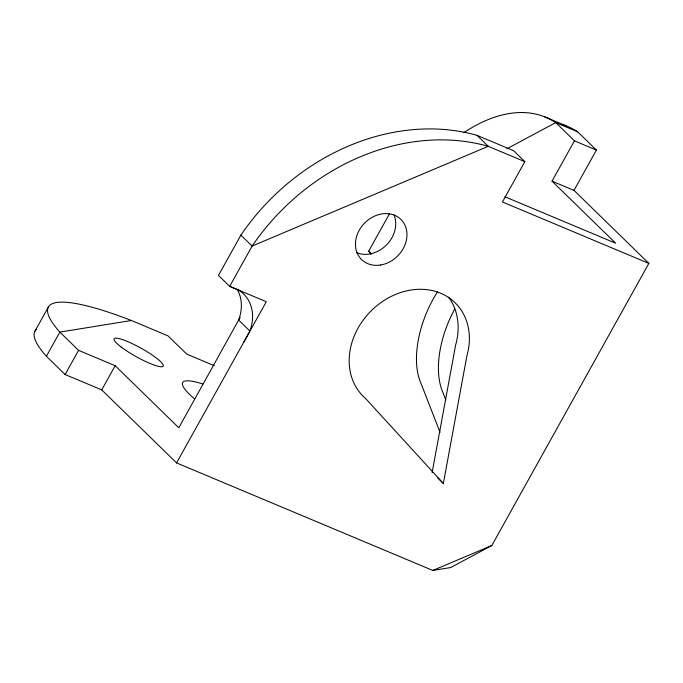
<?xml version="1.0" encoding="UTF-8"?>
<svg xmlns="http://www.w3.org/2000/svg" width="683" height="683" viewBox="0 0 683 683"><rect width="100%" height="100%" fill="white"/><g stroke="black" fill="none" stroke-linecap="round" stroke-linejoin="round"><path stroke-width="1.02" d="M432.126 472.516L455.672 344.872A65.568 54.392 -45.7 0 0 448.577 297.216M443.352 483.47L466.899 355.826A65.568 54.392 -45.7 0 0 395.244 294.561A65.568 54.392 -45.7 0 0 365.678 398.59L443.352 483.47L437.359 477.63M34.773 331.511L48.228 307.333M463.834 132.63A210.748 111.816 -67.2 0 1 555.74 122.607L574.454 140.86L552.026 181.166L573.993 190.378L648.85 263.407L491.837 545.504L450.695 567.539L432.809 570.442L176.573 462.92L101.716 389.891L65.107 374.532L46.393 356.278L59.856 332.1L131.409 320.506L168.018 335.865L186.732 354.118L214.172 365.636M65.107 374.532L78.571 350.353L59.856 332.1A210.748 36.592 29.1 0 1 131.409 320.506M101.716 389.891L115.171 365.712L78.571 350.353M648.85 263.407L502.432 201.972L524.86 161.675L513.633 150.712L477.033 135.354A210.748 174.848 -45.7 0 0 240.894 235.114L218.458 275.411L229.693 286.365L238.256 289.959M176.573 462.92L249.107 332.604M370.707 254.102A51.123 27.124 -67.2 0 0 368.735 251.071L389.634 213.523M573.993 190.378L596.421 150.081L577.707 131.819A210.748 111.816 -67.2 0 0 563.466 124.887M240.151 317.313L178.801 427.789L115.171 365.712M243.865 342.029L266.293 301.724L229.693 286.365L252.121 246.068L488.26 146.316L524.86 161.675M506.837 148.8L555.74 122.607L577.707 131.819M432.809 570.442L491.837 545.504M544.488 116.742L566.446 125.962M574.454 140.86L596.421 150.081M504.925 196.772L615.656 243.233L552.026 181.166M477.033 135.354L488.26 146.316A210.748 174.848 -45.7 0 0 252.121 246.068L240.894 235.114M368.735 251.071L371.731 253.991M238.077 289.225L239.571 290.685A41.39 34.346 -45.7 0 1 249.841 331.007L238.615 320.054A41.39 34.346 -45.7 0 0 237.283 289.43M445.837 399.999L442.755 392.085A74.934 39.759 -67.2 0 1 454.741 309.032M440.04 432.33L420.796 382.873A74.934 39.759 -67.2 0 1 437.632 291.658M46.393 356.278A210.748 36.592 29.1 0 1 36.276 329.505M194.39 398.77A74.934 13.011 29.1 0 1 202.945 384.042M394.023 214.932A28.097 23.316 -45.7 0 1 386.45 245.009A28.097 23.316 -45.7 0 1 356.526 252.684M380.533 265.013A28.097 23.316 -45.7 0 0 403.849 223.128A28.097 23.316 -45.7 0 0 359.249 230.248A28.097 23.316 -45.7 0 0 380.533 265.013M121.309 347.126A28.097 4.883 29.1 0 0 162.511 366.609A28.097 4.883 29.1 0 0 132.109 343.583A28.097 4.883 29.1 0 0 121.309 347.126"/></g></svg>
